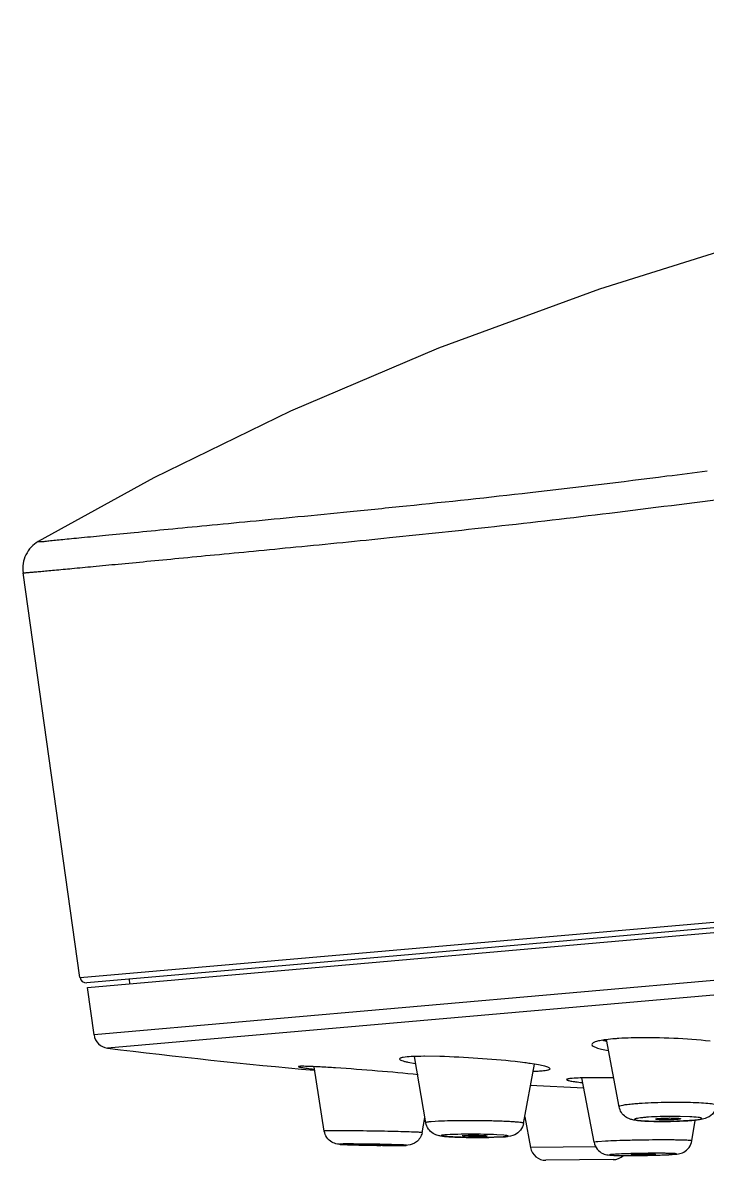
# Model space of a CAD drawing. Extents: x -7342 to 109, y -2615 to 214.
# Drawn here: x -5358.13 to -5336.1, y -2318.65 to -2282.02 of the extents above; entities that cross this region are included whole.
import ezdxf

# ---------------------------------------------------------------- set-up
doc = ezdxf.new("R2010")
doc.units = 0
doc.header["$LTSCALE"] = 7
doc.layers.get('0').update_dxf_attribs({"color": 2, "linetype": 'CONTINUOUS'})
doc.layers.add('DWG', color=7, linetype='CONTINUOUS')

msp = doc.modelspace()

# ---------------------------------------------------------------- linework, layer by layer
at = {"color": 7, "linetype": 'Continuous'}
for p, q in [((-5356.054, -2313.081), (-5271.775, -2305.707)), ((-5271.722, -2307.248), (-5355.839, -2314.607)), ((-5272.075, -2307.744), (-5355.405, -2315.034)), ((-5355.839, -2314.607), (-5356.054, -2313.081)), ((-5338.933, -2316.925), (-5339.345, -2314.761)), ((-5345.731, -2315.487), (-5345.493, -2315.531)), ((-5345.154, -2317.438), (-5345.517, -2315.307)), ((-5345.203, -2315.299), (-5345.222, -2315.299)), ((-5344.707, -2315.305), (-5345.203, -2315.299)), ((-5348.425, -2317.707), (-5348.756, -2315.633)), ((-5342.009, -2317.457), (-5341.661, -2315.556)), ((-5339.74, -2318.067), (-5340.138, -2315.993)), ((-5339.112, -2315.991), (-5339.841, -2315.987)), ((-5340.073, -2316.325), (-5341.799, -2316.243)), ((-5345.279, -2317.758), (-5345.184, -2317.264)), ((-5341.97, -2317.243), (-5341.786, -2318.236)), ((-5336.661, -2317.244), (-5336.967, -2317.235)), ((-5344.852, -2317.395), (-5344.984, -2317.404)), ((-5336.595, -2318.021), (-5336.49, -2317.37)), ((-5348.405, -2317.703), (-5348.425, -2317.707)), ((-5348.346, -2317.7), (-5348.405, -2317.703)), ((-5348.136, -2317.697), (-5348.346, -2317.7)), ((-5345.279, -2317.758), (-5345.295, -2317.754)), ((-5344.457, -2317.824), (-5344.547, -2317.83)), ((-5343.984, -2317.857), (-5343.941, -2317.849)), ((-5343.184, -2317.862), (-5343.227, -2317.87)), ((-5342.967, -2317.905), (-5342.711, -2317.895)), ((-5342.65, -2317.839), (-5342.876, -2317.825)), ((-5342.69, -2317.894), (-5342.62, -2317.888)), ((-5339.678, -2318.053), (-5339.74, -2318.067)), ((-5339.622, -2318.047), (-5339.678, -2318.053)), ((-5339.376, -2318.031), (-5339.622, -2318.047)), ((-5347.885, -2318.124), (-5347.926, -2318.126)), ((-5347.258, -2318.139), (-5347.254, -2318.138)), ((-5346.459, -2318.152), (-5346.464, -2318.153)), ((-5346.275, -2318.17), (-5346.251, -2318.17)), ((-5345.915, -2318.152), (-5346.137, -2318.144)), ((-5345.999, -2318.17), (-5345.832, -2318.168)), ((-5345.832, -2318.168), (-5345.791, -2318.166)), ((-5339.679, -2318.218), (-5341.786, -2318.236)), ((-5339.129, -2318.626), (-5341.29, -2318.645)), ((-5339.16, -2318.459), (-5339.199, -2318.463)), ((-5338.562, -2318.463), (-5338.531, -2318.458)), ((-5338.362, -2318.492), (-5338.31, -2318.491)), ((-5337.762, -2318.451), (-5337.792, -2318.456)), ((-5337.324, -2318.465), (-5337.163, -2318.454)), ((-5337.163, -2318.454), (-5337.124, -2318.451))]:
    msp.add_line(p, q, dxfattribs=at)
for centre, radius, start, end in [((-5355.344, -2314.538), 0.5, 188, 262.929), ((-5330.786, -2116.555), 200, 262.92905, 264.84947), ((-5338.677, -2311.268), 3.6, 257.394, 258.1675), ((-5338.544, -2310.631), 4.25, 258.1705, 259.0434), ((-5344.071, -2331.381), 16.012, 82.4457, 83.5912), ((-5351.202, -2363.502), 47.933, 86.2458, 86.8438), ((-5343.479, -2326.928), 11.52, 81.6064, 82.4564), ((-5341.886, -2309.304), 6.478, 271.7646, 273.0712), ((-5337.643, -2326.485), 9.686, 93.7991, 94.9358), ((-5337.549, -2323.897), 6.654, 93.7991, 94.9358), ((-5337.161, -2310.732), 6.654, 273.7991, 274.9358), ((-5343.475, -2297.024), 20.887, 268.5099, 269.1858), ((-5343.444, -2294.927), 22.985, 269.1826, 269.9002), ((-5342.968, -2313.537), 4.365, 273.3711, 273.6434), ((-5345.968, -2266.985), 51.186, 269.3461, 269.657), ((-5346.106, -2291.274), 26.896, 269.692, 270.2295), ((-5341.294, -2318.145), 0.5, 190.5, 270.5), ((-5339.133, -2318.126), 0.5, 270.5, 312.5926), ((-5338.679, -2283.387), 35.106, 270.3582, 270.8997), ((-5338.686, -2282.748), 35.745, 270.602, 271.0644), ((-5338.655, -2284.402), 34.091, 271.0636, 271.2363), ((-5338.577, -2287.901), 30.59, 271.2328, 271.6938), ((-5338.361, -2295.401), 23.088, 271.7061, 271.9788), ((-5338.124, -2302.146), 16.339, 271.9656, 272.6909), ((-5337.829, -2308.669), 9.809, 272.758, 272.9495)]:
    msp.add_arc(centre, radius, start, end, dxfattribs=at)
for points, knots in [([(-5338.939, -2314.725), (-5338.978, -2314.727), (-5339.12, -2314.737), (-5339.262, -2314.751), (-5339.365, -2314.765)], [0, 0, 0, 0, 618.728283, 2246.644818, 2246.644818, 2246.644818, 2246.644818]), ([(-5338.409, -2314.703), (-5338.456, -2314.704), (-5338.632, -2314.708), (-5338.809, -2314.716), (-5338.939, -2314.725)], [0, 0, 0, 0, 594.985601, 2249.653677, 2249.653677, 2249.653677, 2249.653677]), ([(-5336.006, -2314.812), (-5336.394, -2314.766), (-5337.195, -2314.709), (-5337.998, -2314.695), (-5338.409, -2314.703)], [0, 0, 0, 0, 1098.630291, 2256.253917, 2256.253917, 2256.253917, 2256.253917]), ([(-5339.365, -2314.765), (-5339.43, -2314.774), (-5339.543, -2314.792), (-5339.672, -2314.822), (-5339.747, -2314.852), (-5339.789, -2314.874), (-5339.813, -2314.903), (-5339.811, -2314.92)], [0, 0, 0, 0, 1968.361727, 3426.844458, 3958.941322, 4365.111362, 4874.057785, 4874.057785, 4874.057785, 4874.057785]), ([(-5339.811, -2314.92), (-5339.809, -2314.94), (-5339.759, -2314.985), (-5339.654, -2315.027), (-5339.487, -2315.076), (-5339.357, -2315.102), (-5339.282, -2315.116)], [0, 0, 0, 0, 426.838541, 1216.855058, 2406.809918, 3978.303909, 3978.303909, 3978.303909, 3978.303909]), ([(-5345.891, -2315.336), (-5345.908, -2315.339), (-5345.938, -2315.345), (-5345.976, -2315.356), (-5346.006, -2315.373), (-5346.005, -2315.385)], [0, 0, 0, 0, 1242.406292, 2155.170166, 3086.67094, 3086.67094, 3086.67094, 3086.67094]), ([(-5346.005, -2315.385), (-5346.004, -2315.395), (-5345.977, -2315.417), (-5345.925, -2315.438), (-5345.838, -2315.464), (-5345.77, -2315.479), (-5345.731, -2315.487)], [0, 0, 0, 0, 393.08817, 1158.309538, 2333.202661, 3909.595295, 3909.595295, 3909.595295, 3909.595295]), ([(-5345.222, -2315.299), (-5345.356, -2315.3), (-5345.58, -2315.305), (-5345.803, -2315.32), (-5345.891, -2315.336)], [0, 0, 0, 0, 1326.357682, 2205.891181, 2205.891181, 2205.891181, 2205.891181]), ([(-5342.284, -2315.47), (-5342.681, -2315.425), (-5343.488, -2315.356), (-5344.297, -2315.315), (-5344.707, -2315.305)], [0, 0, 0, 0, 1094.997109, 2217.384848, 2217.384848, 2217.384848, 2217.384848]), ([(-5348.563, -2315.642), (-5348.661, -2315.636), (-5348.801, -2315.629), (-5348.973, -2315.623), (-5349.073, -2315.62), (-5349.15, -2315.62), (-5349.211, -2315.62), (-5349.238, -2315.624), (-5349.261, -2315.626), (-5349.261, -2315.63)], [0, 0, 0, 0, 2732.001792, 3840.689096, 4762.029905, 5487.505611, 6009.345113, 6323.884699, 6436.561938, 6436.561938, 6436.561938, 6436.561938]), ([(-5349.261, -2315.63), (-5349.26, -2315.634), (-5349.245, -2315.638), (-5349.224, -2315.645), (-5349.181, -2315.653), (-5349.126, -2315.662), (-5349.054, -2315.672), (-5348.931, -2315.689), (-5348.831, -2315.701), (-5348.76, -2315.709)], [0, 0, 0, 0, 131.72883, 457.02541, 981.362246, 1703.038694, 2616.656855, 3715.342495, 6437.530256, 6437.530256, 6437.530256, 6437.530256]), ([(-5345.406, -2315.89), (-5345.842, -2315.846), (-5346.727, -2315.768), (-5347.613, -2315.701), (-5348.063, -2315.672)], [0, 0, 0, 0, 1082.2817, 2197.289726, 2197.289726, 2197.289726, 2197.289726]), ([(-5341.159, -2315.697), (-5341.16, -2315.69), (-5341.175, -2315.674), (-5341.23, -2315.646), (-5341.352, -2315.611), (-5341.55, -2315.571), (-5341.707, -2315.545), (-5341.797, -2315.532)], [0, 0, 0, 0, 155.411138, 428.044063, 1382.538332, 2873.797984, 4855.927898, 4855.927898, 4855.927898, 4855.927898]), ([(-5341.539, -2315.773), (-5341.512, -2315.771), (-5341.423, -2315.766), (-5341.334, -2315.758), (-5341.273, -2315.747)], [0, 0, 0, 0, 672.004284, 2233.777098, 2233.777098, 2233.777098, 2233.777098]), ([(-5341.273, -2315.747), (-5341.256, -2315.744), (-5341.225, -2315.737), (-5341.188, -2315.727), (-5341.158, -2315.71), (-5341.159, -2315.697)], [0, 0, 0, 0, 1260.080373, 2185.690334, 3129.026323, 3129.026323, 3129.026323, 3129.026323]), ([(-5340.444, -2316.009), (-5340.47, -2316.011), (-5340.515, -2316.015), (-5340.573, -2316.025), (-5340.606, -2316.032), (-5340.624, -2316.044), (-5340.623, -2316.049)], [0, 0, 0, 0, 1674.330953, 2889.041997, 3638.832224, 3971.772025, 3971.772025, 3971.772025, 3971.772025]), ([(-5340.623, -2316.049), (-5340.623, -2316.054), (-5340.61, -2316.063), (-5340.585, -2316.072), (-5340.544, -2316.084), (-5340.459, -2316.101), (-5340.316, -2316.122), (-5340.192, -2316.136), (-5340.121, -2316.143)], [0, 0, 0, 0, 151.761702, 453.641115, 922.981926, 1560.035676, 3324.882081, 5704.441677, 5704.441677, 5704.441677, 5704.441677]), ([(-5339.841, -2315.987), (-5339.957, -2315.988), (-5340.158, -2315.992), (-5340.359, -2316.001), (-5340.444, -2316.009)], [0, 0, 0, 0, 1297.480446, 2241.602297, 2241.602297, 2241.602297, 2241.602297]), ([(-5338.477, -2316.835), (-5338.542, -2316.841), (-5338.657, -2316.853), (-5338.8, -2316.873), (-5338.886, -2316.893), (-5338.925, -2316.909), (-5338.934, -2316.921), (-5338.933, -2316.925)], [0, 0, 0, 0, 2048.716835, 3571.343509, 4509.946549, 4759.261601, 4892.781553, 4892.781553, 4892.781553, 4892.781553]), ([(-5337.907, -2317.392), (-5338.012, -2317.389), (-5338.198, -2317.381), (-5338.424, -2317.36), (-5338.596, -2317.32), (-5338.74, -2317.248), (-5338.871, -2317.113), (-5338.921, -2316.989), (-5338.933, -2316.925)], [0, 0, 0, 0, 1474.553949, 2600.152399, 3167.309041, 3933.785763, 4824.040933, 5739.692835, 5739.692835, 5739.692835, 5739.692835]), ([(-5335.788, -2316.884), (-5335.787, -2316.877), (-5335.809, -2316.86), (-5335.85, -2316.851), (-5335.923, -2316.835), (-5336.069, -2316.818), (-5336.311, -2316.8), (-5336.656, -2316.788), (-5337.055, -2316.783), (-5337.476, -2316.787), (-5337.889, -2316.799), (-5338.158, -2316.812), (-5338.285, -2316.821)], [0, 0, 0, 0, 74.246995, 239.837691, 507.607757, 875.482773, 1884.060956, 3192.434792, 4702.629423, 6300.636802, 7866.198499, 9280.632729, 9280.632729, 9280.632729, 9280.632729]), ([(-5335.788, -2316.884), (-5335.805, -2316.986), (-5335.9, -2317.172), (-5336.131, -2317.301), (-5336.349, -2317.34), (-5336.481, -2317.354), (-5336.551, -2317.36)], [0, 0, 0, 0, 1289.251712, 2386.48923, 3148.146992, 4023.644302, 4023.644302, 4023.644302, 4023.644302]), ([(-5338.122, -2317.268), (-5338.164, -2317.272), (-5338.239, -2317.28), (-5338.326, -2317.292), (-5338.379, -2317.302), (-5338.406, -2317.309), (-5338.424, -2317.316), (-5338.436, -2317.324), (-5338.434, -2317.336), (-5338.42, -2317.342), (-5338.401, -2317.349), (-5338.372, -2317.355), (-5338.335, -2317.361), (-5338.268, -2317.37), (-5338.166, -2317.379), (-5338.023, -2317.387), (-5337.857, -2317.392), (-5337.674, -2317.396), (-5337.413, -2317.396), (-5337.094, -2317.39), (-5336.84, -2317.379), (-5336.72, -2317.371)], [0, 0, 0, 0, 1070.618583, 1889.234878, 2193.518307, 2425.606564, 2585.721272, 2679.273203, 2741.850794, 2847.41634, 3021.488738, 3268.140035, 3586.466336, 3974.468368, 4948.039802, 6156.226762, 7558.888756, 9107.575254, 10749.397401, 14084.097662, 17109.218421, 17109.218421, 17109.218421, 17109.218421]), ([(-5336.967, -2317.235), (-5337.054, -2317.234), (-5337.395, -2317.232), (-5337.736, -2317.241), (-5337.99, -2317.258)], [0, 0, 0, 0, 575.429587, 2261.677748, 2261.677748, 2261.677748, 2261.677748]), ([(-5337.755, -2317.32), (-5337.755, -2317.317), (-5337.742, -2317.312), (-5337.722, -2317.308), (-5337.684, -2317.302), (-5337.656, -2317.299), (-5337.639, -2317.298)], [0, 0, 0, 0, 306.969638, 1081.431518, 2333.776813, 4008.084295, 4008.084295, 4008.084295, 4008.084295]), ([(-5337.071, -2317.332), (-5337.139, -2317.338), (-5337.246, -2317.342), (-5337.391, -2317.345), (-5337.501, -2317.345), (-5337.599, -2317.342), (-5337.669, -2317.338), (-5337.712, -2317.333), (-5337.734, -2317.329), (-5337.747, -2317.326), (-5337.755, -2317.322), (-5337.755, -2317.32)], [0, 0, 0, 0, 2497.270445, 3926.981169, 5318.637428, 6553.023183, 7525.502349, 7887.428424, 8155.6973, 8326.850685, 8406.501766, 8406.501766, 8406.501766, 8406.501766]), ([(-5337.639, -2317.298), (-5337.571, -2317.292), (-5337.463, -2317.287), (-5337.317, -2317.284), (-5337.206, -2317.285), (-5337.107, -2317.288), (-5337.032, -2317.292), (-5336.983, -2317.299), (-5336.962, -2317.303), (-5336.955, -2317.308), (-5336.955, -2317.31)], [0, 0, 0, 0, 2249.284819, 3536.052925, 4785.747284, 5889.689855, 6752.841953, 7302.66435, 7446.905783, 7510.562652, 7510.562652, 7510.562652, 7510.562652]), ([(-5336.955, -2317.31), (-5336.955, -2317.313), (-5336.969, -2317.318), (-5336.989, -2317.322), (-5337.027, -2317.328), (-5337.055, -2317.33), (-5337.071, -2317.332)], [0, 0, 0, 0, 334.192185, 1122.341975, 2367.695602, 4016.40737, 4016.40737, 4016.40737, 4016.40737]), ([(-5336.588, -2317.361), (-5336.542, -2317.357), (-5336.476, -2317.35), (-5336.396, -2317.339), (-5336.35, -2317.331), (-5336.315, -2317.324), (-5336.292, -2317.315), (-5336.276, -2317.309), (-5336.274, -2317.294), (-5336.291, -2317.287), (-5336.326, -2317.275), (-5336.454, -2317.257), (-5336.57, -2317.249), (-5336.661, -2317.244)], [0, 0, 0, 0, 1993.08943, 2794.127454, 3450.231048, 3956.183046, 4310.757662, 4519.764699, 4637.228207, 4829.238112, 5164.265974, 6286.843577, 10190.660952, 10190.660952, 10190.660952, 10190.660952]), ([(-5344.984, -2317.404), (-5345.009, -2317.407), (-5345.051, -2317.41), (-5345.107, -2317.419), (-5345.136, -2317.425), (-5345.155, -2317.433), (-5345.154, -2317.438)], [0, 0, 0, 0, 1675.520245, 2892.003254, 3632.496863, 3925.069722, 3925.069722, 3925.069722, 3925.069722]), ([(-5344.018, -2317.904), (-5344.14, -2317.901), (-5344.31, -2317.895), (-5344.518, -2317.882), (-5344.643, -2317.871), (-5344.777, -2317.85), (-5344.935, -2317.789), (-5345.086, -2317.647), (-5345.142, -2317.509), (-5345.154, -2317.438)], [0, 0, 0, 0, 1772.220411, 2472.890074, 3048.617107, 3598.474802, 4440.719865, 5472.080571, 6527.751036, 6527.751036, 6527.751036, 6527.751036]), ([(-5342.009, -2317.457), (-5342.008, -2317.455), (-5342.015, -2317.448), (-5342.039, -2317.441), (-5342.094, -2317.43), (-5342.186, -2317.42), (-5342.313, -2317.41), (-5342.471, -2317.4), (-5342.657, -2317.392), (-5342.865, -2317.384), (-5343.174, -2317.376), (-5343.575, -2317.371), (-5344.163, -2317.372), (-5344.589, -2317.38), (-5344.852, -2317.395)], [0, 0, 0, 0, 26.675147, 82.881167, 300.15814, 656.489661, 1144.626514, 1752.573676, 2465.68867, 3266.283343, 4134.736103, 5988.102293, 7843.878232, 10851.196508, 10851.196508, 10851.196508, 10851.196508]), ([(-5342.009, -2317.457), (-5342.023, -2317.536), (-5342.091, -2317.687), (-5342.298, -2317.852), (-5342.477, -2317.879), (-5342.574, -2317.887)], [0, 0, 0, 0, 983.798293, 1937.153964, 3122.871042, 3122.871042, 3122.871042, 3122.871042]), ([(-5337.298, -2317.395), (-5337.351, -2317.396), (-5337.554, -2317.398), (-5337.757, -2317.397), (-5337.907, -2317.392)], [0, 0, 0, 0, 586.520908, 2261.167287, 2261.167287, 2261.167287, 2261.167287]), ([(-5336.551, -2317.36), (-5336.605, -2317.365), (-5336.854, -2317.383), (-5337.103, -2317.392), (-5337.298, -2317.395)], [0, 0, 0, 0, 494.133381, 2265.57616, 2265.57616, 2265.57616, 2265.57616]), ([(-5347.349, -2318.154), (-5347.464, -2318.151), (-5347.621, -2318.146), (-5347.81, -2318.139), (-5347.914, -2318.134), (-5348.039, -2318.124), (-5348.2, -2318.067), (-5348.357, -2317.919), (-5348.413, -2317.779), (-5348.425, -2317.707)], [0, 0, 0, 0, 1736.488487, 2379.162992, 2858.794088, 3302.171001, 4273.531949, 5367.161028, 6468.42243, 6468.42243, 6468.42243, 6468.42243]), ([(-5345.295, -2317.754), (-5345.339, -2317.748), (-5345.471, -2317.743), (-5345.722, -2317.732), (-5346.074, -2317.723), (-5346.646, -2317.709), (-5347.341, -2317.699), (-5347.892, -2317.695), (-5348.136, -2317.697)], [0, 0, 0, 0, 265.294321, 778.523219, 1494.581961, 2350.362204, 4173.587983, 5619.31804, 5619.31804, 5619.31804, 5619.31804]), ([(-5345.279, -2317.758), (-5345.301, -2317.872), (-5345.424, -2318.077), (-5345.641, -2318.155), (-5345.74, -2318.164)], [0, 0, 0, 0, 1191.275038, 2211.251817, 2211.251817, 2211.251817, 2211.251817]), ([(-5344.547, -2317.83), (-5344.57, -2317.832), (-5344.6, -2317.836), (-5344.636, -2317.841), (-5344.651, -2317.845), (-5344.662, -2317.848), (-5344.665, -2317.856), (-5344.655, -2317.86), (-5344.634, -2317.866), (-5344.586, -2317.873), (-5344.511, -2317.881), (-5344.41, -2317.888), (-5344.287, -2317.894), (-5344.144, -2317.9), (-5343.986, -2317.905), (-5343.817, -2317.908), (-5343.584, -2317.911), (-5343.299, -2317.911), (-5343.074, -2317.908), (-5342.967, -2317.905)], [0, 0, 0, 0, 560.227524, 755.754881, 893.054993, 972.73555, 1009.31326, 1071.159952, 1188.259112, 1597.185732, 2232.124918, 3078.227796, 4111.982569, 5306.163927, 6627.658903, 8041.003172, 9507.427603, 12439.552665, 15106.573804, 15106.573804, 15106.573804, 15106.573804]), ([(-5342.876, -2317.825), (-5343.152, -2317.812), (-5343.57, -2317.806), (-5344.097, -2317.81), (-5344.347, -2317.817), (-5344.457, -2317.824)], [0, 0, 0, 0, 1630.722376, 2458.498953, 3106.669268, 3106.669268, 3106.669268, 3106.669268]), ([(-5343.227, -2317.87), (-5343.29, -2317.876), (-5343.395, -2317.878), (-5343.545, -2317.879), (-5343.672, -2317.878), (-5343.775, -2317.875), (-5343.849, -2317.872), (-5343.894, -2317.87), (-5343.93, -2317.867), (-5343.959, -2317.864), (-5343.973, -2317.861), (-5343.984, -2317.859), (-5343.984, -2317.857)], [0, 0, 0, 0, 2259.632877, 3793.819359, 5381.793711, 6848.955678, 7485.862092, 8034.283819, 8478.818843, 8808.331317, 9013.602556, 9094.227042, 9094.227042, 9094.227042, 9094.227042]), ([(-5343.941, -2317.849), (-5343.878, -2317.843), (-5343.772, -2317.841), (-5343.621, -2317.84), (-5343.493, -2317.841), (-5343.39, -2317.844), (-5343.317, -2317.847), (-5343.271, -2317.849), (-5343.236, -2317.852), (-5343.208, -2317.855), (-5343.194, -2317.858), (-5343.184, -2317.86), (-5343.184, -2317.862)], [0, 0, 0, 0, 2273.574119, 3816.801084, 5411.992645, 6882.233505, 7518.580155, 8064.778465, 8505.462884, 8829.450525, 9027.666287, 9100.859306, 9100.859306, 9100.859306, 9100.859306]), ([(-5342.574, -2317.887), (-5342.702, -2317.898), (-5343.005, -2317.909), (-5343.309, -2317.912), (-5343.484, -2317.912)], [0, 0, 0, 0, 943.240802, 2226.819804, 2226.819804, 2226.819804, 2226.819804]), ([(-5342.62, -2317.888), (-5342.603, -2317.887), (-5342.572, -2317.884), (-5342.538, -2317.879), (-5342.518, -2317.875), (-5342.51, -2317.872), (-5342.504, -2317.869), (-5342.503, -2317.864), (-5342.509, -2317.861), (-5342.522, -2317.856), (-5342.57, -2317.847), (-5342.615, -2317.842), (-5342.65, -2317.839)], [0, 0, 0, 0, 1796.978603, 3077.6546, 3518.293654, 3824.835851, 4005.960752, 4113.490522, 4286.296651, 4581.787338, 5572.779768, 9130.088276, 9130.088276, 9130.088276, 9130.088276]), ([(-5336.595, -2318.021), (-5336.595, -2318.019), (-5336.603, -2318.016), (-5336.615, -2318.014), (-5336.638, -2318.01), (-5336.685, -2318.006), (-5336.766, -2318.001), (-5336.887, -2317.997), (-5337.038, -2317.994), (-5337.216, -2317.992), (-5337.416, -2317.991), (-5337.713, -2317.991), (-5338.102, -2317.995), (-5338.564, -2318.003), (-5338.99, -2318.015), (-5339.256, -2318.025), (-5339.376, -2318.031)], [0, 0, 0, 0, 24.601828, 87.39287, 191.094861, 335.622141, 744.596683, 1304.816332, 2003.895284, 2825.120289, 3749.646733, 4755.547803, 6916.456783, 9106.643334, 11122.166749, 12775.407101, 12775.407101, 12775.407101, 12775.407101]), ([(-5337.127, -2318.453), (-5337.092, -2318.45), (-5336.999, -2318.441), (-5336.834, -2318.389), (-5336.668, -2318.244), (-5336.607, -2318.097), (-5336.595, -2318.021)], [0, 0, 0, 0, 562.166196, 1527.581595, 2765.624776, 4019.840426, 4019.840426, 4019.840426, 4019.840426]), ([(-5347.926, -2318.126), (-5347.928, -2318.126), (-5347.932, -2318.127), (-5347.938, -2318.126), (-5347.939, -2318.13), (-5347.932, -2318.13), (-5347.926, -2318.132), (-5347.906, -2318.133), (-5347.874, -2318.136), (-5347.823, -2318.138), (-5347.758, -2318.141), (-5347.68, -2318.144), (-5347.551, -2318.148), (-5347.368, -2318.153), (-5347.04, -2318.161), (-5346.783, -2318.165), (-5346.608, -2318.167)], [0, 0, 0, 0, 76.625487, 116.809501, 126.944597, 163.606149, 236.732968, 346.807418, 676.158518, 1146.083487, 1750.168198, 2479.259626, 3321.98384, 5298.022575, 7559.832007, 12391.56558, 12391.56558, 12391.56558, 12391.56558]), ([(-5346.137, -2318.144), (-5346.47, -2318.134), (-5346.958, -2318.125), (-5347.541, -2318.121), (-5347.79, -2318.12), (-5347.885, -2318.124)], [0, 0, 0, 0, 1760.823991, 2576.196183, 3076.59836, 3076.59836, 3076.59836, 3076.59836]), ([(-5347.254, -2318.138), (-5347.237, -2318.137), (-5347.188, -2318.137), (-5347.095, -2318.136), (-5346.969, -2318.138), (-5346.828, -2318.139), (-5346.71, -2318.142), (-5346.623, -2318.144), (-5346.568, -2318.146), (-5346.523, -2318.147), (-5346.493, -2318.149), (-5346.475, -2318.15), (-5346.466, -2318.15), (-5346.462, -2318.152), (-5346.459, -2318.152), (-5346.459, -2318.152)], [0, 0, 0, 0, 728.993814, 2151.173781, 4070.661137, 6223.557407, 8313.115695, 9242.630958, 10051.425616, 10711.403059, 11199.514514, 11373.82972, 11499.006125, 11574.236907, 11600.255286, 11600.255286, 11600.255286, 11600.255286]), ([(-5345.74, -2318.164), (-5345.786, -2318.168), (-5345.902, -2318.17), (-5346.112, -2318.171), (-5346.387, -2318.169), (-5346.592, -2318.167), (-5346.702, -2318.166)], [0, 0, 0, 0, 564.223086, 1414.033734, 2565.707862, 3915.308492, 3915.308492, 3915.308492, 3915.308492]), ([(-5345.791, -2318.166), (-5345.787, -2318.165), (-5345.77, -2318.162), (-5345.813, -2318.158), (-5345.845, -2318.156), (-5345.89, -2318.153), (-5345.915, -2318.152)], [0, 0, 0, 0, 348.04812, 787.338563, 1989.032572, 3919.702197, 3919.702197, 3919.702197, 3919.702197]), ([(-5339.74, -2318.067), (-5339.725, -2318.145), (-5339.657, -2318.296), (-5339.48, -2318.433), (-5339.311, -2318.477), (-5339.118, -2318.488), (-5338.841, -2318.493), (-5338.601, -2318.493), (-5338.46, -2318.492)], [0, 0, 0, 0, 927.448432, 1839.355578, 2514.058485, 2929.628099, 4088.313476, 5730.178979, 5730.178979, 5730.178979, 5730.178979]), ([(-5339.199, -2318.463), (-5339.208, -2318.464), (-5339.219, -2318.465), (-5339.233, -2318.468), (-5339.238, -2318.47), (-5339.242, -2318.471), (-5339.242, -2318.474), (-5339.237, -2318.475), (-5339.228, -2318.478), (-5339.207, -2318.48), (-5339.176, -2318.483), (-5339.132, -2318.485), (-5339.079, -2318.487), (-5339.015, -2318.489), (-5338.913, -2318.491), (-5338.766, -2318.493), (-5338.571, -2318.493), (-5338.434, -2318.492), (-5338.362, -2318.492)], [0, 0, 0, 0, 402.916909, 538.699838, 630.879363, 681.380475, 707.885905, 763.188315, 861.343978, 1190.303064, 1694.808801, 2370.988826, 3211.784588, 4207.324461, 5347.541629, 8012.239685, 11089.852626, 14447.903099, 14447.903099, 14447.903099, 14447.903099]), ([(-5337.124, -2318.451), (-5337.116, -2318.45), (-5337.103, -2318.447), (-5337.09, -2318.446), (-5337.079, -2318.441), (-5337.091, -2318.436), (-5337.103, -2318.435), (-5337.129, -2318.432), (-5337.162, -2318.43), (-5337.204, -2318.428), (-5337.255, -2318.426), (-5337.339, -2318.423), (-5337.461, -2318.422), (-5337.626, -2318.42), (-5337.809, -2318.421), (-5338.005, -2318.422), (-5338.207, -2318.425), (-5338.407, -2318.429), (-5338.65, -2318.435), (-5338.9, -2318.443), (-5339.086, -2318.453), (-5339.16, -2318.459)], [0, 0, 0, 0, 193.559347, 311.994994, 357.757251, 404.9507, 526.093528, 723.006852, 994.48765, 1338.725337, 1752.391041, 2231.582878, 3370.126792, 4713.570446, 6214.236684, 7818.043988, 9467.939227, 11104.736984, 12669.976337, 15365.836657, 17174.034435, 17174.034435, 17174.034435, 17174.034435]), ([(-5337.792, -2318.456), (-5337.852, -2318.461), (-5337.955, -2318.464), (-5338.104, -2318.468), (-5338.236, -2318.47), (-5338.342, -2318.47), (-5338.419, -2318.47), (-5338.467, -2318.469), (-5338.505, -2318.468), (-5338.535, -2318.467), (-5338.55, -2318.464), (-5338.561, -2318.465), (-5338.562, -2318.463)], [0, 0, 0, 0, 2166.90917, 3721.732885, 5359.973039, 6890.482109, 7558.642269, 8134.859403, 8602.655543, 8948.542807, 9162.209644, 9239.849122, 9239.849122, 9239.849122, 9239.849122]), ([(-5338.531, -2318.458), (-5338.471, -2318.452), (-5338.367, -2318.449), (-5338.218, -2318.445), (-5338.086, -2318.444), (-5337.98, -2318.443), (-5337.903, -2318.444), (-5337.855, -2318.444), (-5337.817, -2318.446), (-5337.787, -2318.446), (-5337.774, -2318.449), (-5337.761, -2318.449), (-5337.762, -2318.451)], [0, 0, 0, 0, 2176.031349, 3737.137918, 5380.617839, 6913.691499, 7581.730097, 8156.71034, 8622.167703, 8964.533406, 9173.638869, 9245.970768, 9245.970768, 9245.970768, 9245.970768]), ([(-5338.128, -2318.489), (-5337.93, -2318.486), (-5337.596, -2318.477), (-5337.262, -2318.465), (-5337.127, -2318.453)], [0, 0, 0, 0, 1339.567209, 2261.829489, 2261.829489, 2261.829489, 2261.829489])]:
    msp.add_open_spline(points, degree=3, knots=knots, dxfattribs=at)
at = {"layer": 'DWG'}
for p, q in [((-5357.634, -2298.723), (-5357.637, -2298.725)), ((-5356.292, -2312.761), (-5358.124, -2299.729)), ((-5356.29, -2312.761), (-5280.06, -2306.091)), ((-5280.204, -2306.295), (-5345.598, -2312.016)), ((-5345.598, -2312.016), (-5356.073, -2312.932)), ((-5354.689, -2312.961), (-5354.701, -2312.812))]:
    msp.add_line(p, q, dxfattribs=at)
msp.add_lwpolyline([(-5140.515, -2315.873), (-5167.26, -2306.057), (-5191.229, -2298.114), (-5212.313, -2292.079), (-5230.907, -2287.734), (-5247.362, -2284.8), (-5261.944, -2283.019), (-5274.839, -2282.159), (-5286.251, -2282.019), (-5296.404, -2282.424), (-5305.484, -2283.24), (-5313.654, -2284.356), (-5321.047, -2285.692), (-5327.774, -2287.193), (-5333.923, -2288.828), (-5339.563, -2290.598), (-5344.744, -2292.501), (-5349.509, -2294.527), (-5353.917, -2296.677), (-5357.634, -2298.723)], dxfattribs=at)
for centre, radius, start, end in [((-5395.941, -1838.021), 462.314, 277.27545, 277.43753), ((-5356.092, -2312.733), 0.2, 187.9433, 275.5746)]:
    msp.add_arc(centre, radius, start, end, dxfattribs=at)
for points, knots in [([(-5358.124, -2299.729), (-5358.124, -2299.73), (-5358.116, -2299.729), (-5358.106, -2299.73), (-5358.085, -2299.728), (-5358.057, -2299.727), (-5358.021, -2299.724), (-5357.958, -2299.72), (-5357.859, -2299.711), (-5357.717, -2299.699), (-5357.543, -2299.684), (-5357.339, -2299.665), (-5357.004, -2299.634), (-5356.51, -2299.588), (-5355.826, -2299.522), (-5355.023, -2299.445), (-5354.103, -2299.357), (-5353.068, -2299.257), (-5351.922, -2299.147), (-5350.667, -2299.027), (-5348.789, -2298.845), (-5346.202, -2298.589), (-5342.834, -2298.23), (-5339.145, -2297.803), (-5335.181, -2297.294), (-5330.986, -2296.732), (-5326.605, -2296.153), (-5322.091, -2295.55), (-5317.495, -2294.942), (-5312.875, -2294.317), (-5309.802, -2293.834), (-5308.273, -2293.572)], [0, 0, 0, 0, 2.026656, 7.834031, 17.463016, 30.916523, 48.193056, 69.289911, 122.924557, 191.763587, 275.744277, 374.797378, 488.836079, 761.505018, 1092.939796, 1482.224286, 1928.324343, 2429.996705, 2985.77179, 3593.943727, 4252.715379, 5714.52559, 7354.094052, 9151.144031, 11085.242491, 13133.853679, 15272.62551, 17476.829712, 19720.103843, 21976.413442, 24219.406594, 24219.406594, 24219.406594, 24219.406594]), ([(-5357.637, -2298.725), (-5357.635, -2298.724), (-5357.63, -2298.721), (-5357.633, -2298.724), (-5357.635, -2298.725), (-5357.631, -2298.728), (-5357.625, -2298.725), (-5357.616, -2298.726), (-5357.604, -2298.726), (-5357.584, -2298.726), (-5357.551, -2298.725), (-5357.504, -2298.722), (-5357.416, -2298.715), (-5357.275, -2298.7), (-5357.074, -2298.673), (-5356.831, -2298.652), (-5356.551, -2298.626), (-5356.094, -2298.581), (-5355.42, -2298.516), (-5354.49, -2298.426), (-5353.401, -2298.32), (-5352.158, -2298.2), (-5350.764, -2298.067), (-5349.226, -2297.918), (-5347.55, -2297.753), (-5345.059, -2297.502), (-5341.657, -2297.139), (-5338.862, -2296.8), (-5337.394, -2296.613)], [0, 0, 0, 0, 6.23048, 7.90729, 10.910411, 12.349046, 20.897721, 30.691842, 42.328853, 57.288354, 95.509513, 145.852794, 208.856896, 376.829142, 600.50474, 855.990744, 1154.165961, 1498.915676, 2320.113489, 3315.294313, 4480.808511, 5812.473413, 7304.301627, 8950.219732, 10744.551627, 12680.324366, 16941.575708, 21665.433342, 21665.433342, 21665.433342, 21665.433342]), ([(-5357.637, -2298.725), (-5357.803, -2298.822), (-5358.088, -2299.124), (-5358.151, -2299.534), (-5358.124, -2299.729)], [0, 0, 0, 0, 1041.71978, 2101.772337, 2101.772337, 2101.772337, 2101.772337])]:
    msp.add_open_spline(points, degree=3, knots=knots, dxfattribs=at)

doc.saveas('drawing.dxf')
